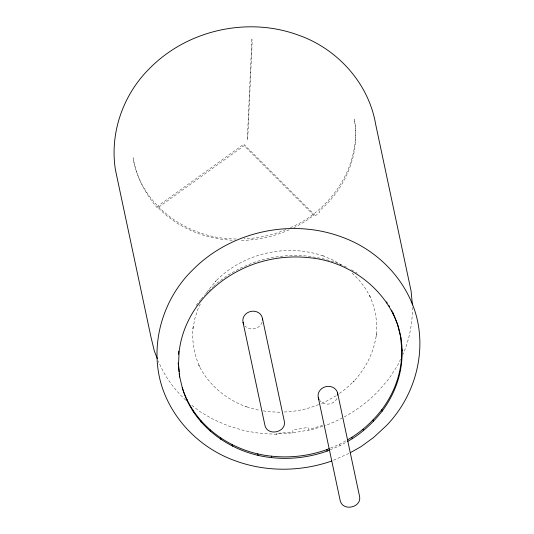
<?xml version="1.0" encoding="UTF-8"?>
<svg xmlns="http://www.w3.org/2000/svg" width="534" height="534" viewBox="0 0 534 534"><rect width="100%" height="100%" fill="white"/><g stroke="black" fill="none" stroke-linecap="round" stroke-linejoin="round"><path stroke-width="0.4" stroke-dasharray="2.67 2" d="M412.402 307.384C412.488 323.377 409.491 339.41 403.083 354.069M200.277 304.033L198.248 308.225L194.89 318.397L192.954 328.81L193.141 326.574C191.679 340.385 193.996 354.463 199.856 367.052L198.755 365.042C208.26 384.727 226.136 399.539 246.554 406.901L245.306 406.441L256.453 409.698L260.318 410.352M400.627 359.155L397.463 365.683L388.959 378.693L377.745 391.709C362.806 406.975 344.403 418.556 324.372 425.892M191.886 405.379L200.243 411.794L213.74 419.657L228.312 425.892L244.732 430.784L260.492 433.434L276.592 434.276L277.106 433.268L292.892 432.3L292.846 430.044L307.958 427.394L308.518 429.556L322.923 425.324M206.852 292.519L209.008 289.228L216.237 280.71L215.222 281.698C242.65 253.209 286.892 242.977 324.111 256.24L322.863 255.779L333.189 260.192L341.386 264.971M199.175 301.476L200.711 299.667M201.225 299.06L204.816 294.835M205.33 294.227L212.766 286.965M213.353 286.424L216.891 283.154L226.756 275.991M339.39 393.411L345.705 388.832L354.196 380.982L353.181 381.977C365.656 368.82 374.241 351.939 376.463 333.87L376.276 336.106C377.738 322.296 375.422 308.225 369.561 295.629L370.663 297.638L365.483 288.473L359.028 280.023L351.412 272.413M293.78 227.851L305.929 221.016L314.486 214.808L243.811 144.193L157.156 206.618C176.834 227.884 205.703 239.566 234.466 240.307M228.071 275.037L239.506 268.609M336.233 395.707L325.94 401.495L319.359 404.265M330.626 448.019L339.757 444.175L346.192 440.557M330.172 449.802L340.071 445.636L346.506 442.019M348.842 453.513L331.828 460.976M285.857 229.593C272.667 235.214 258.356 238.264 244.038 238.798M290.423 227.671C331.761 209.969 362.059 164.632 354.289 119.009C360.67 153.038 345.625 188.756 319.466 210.73L319.773 212.192L314.8 216.27L244.125 145.655L157.463 208.08C145.435 193.895 136.097 176.56 133.113 157.804C140.776 206.271 189.169 239.532 236.615 238.972M289.208 229.774C273.628 236.929 256.48 240.18 239.392 240.567M240.22 268.208L253.163 262.761A112.294 100.145 -12 0 1 308.572 256.22L322.242 258.523L335.405 262.361L347.848 267.688M318.631 404.572C307.624 409.124 295.729 411.601 283.828 412.021M322.81 426.352L308.786 430.471L308.745 430.077L292.492 432.927L276.058 433.935L276.592 434.276M279.869 412.268L268.035 411.647L261.086 410.479M351.452 269.783L357.219 273.148M185.765 400.16C173.977 389.266 164.372 375.836 158.251 360.984M339.757 444.175L340.071 445.636M196.198 305.388A112.294 100.145 -12 0 1 198.154 302.685M336.941 398.471A9.906 8.838 -12 0 1 328.757 404.051A9.906 8.838 -12 0 1 319.712 400.507M262.121 322.222A9.906 8.838 -12 0 1 254.731 328.65A9.906 8.838 -12 0 1 245.213 326.174M251.901 39.336L247.349 138.68L247.663 140.142L252.215 40.798L251.901 39.336"/><path stroke-width="0.8" d="M178.616 354.356L178.763 351.192M179.177 373.239L179.711 377.051L178.53 364.508L179.11 351.866A112.294 100.145 -12 0 1 198.461 304.146C212.405 285.797 231.869 272.073 253.47 264.223A112.294 100.145 -12 0 1 308.879 257.682C356.659 261.64 401.535 301.143 402.075 350.791A112.294 100.145 -12 0 1 382.144 411.153C372.572 423.382 360.891 434.142 347.22 441.618M347.621 439.749C360.997 432.306 372.425 421.706 381.83 409.691A112.294 100.145 -12 0 0 401.762 349.329L400.58 336.794L397.65 324.559L393.024 312.824L393.338 314.286M350.244 452.725L360.757 446.818L373.64 437.466L386.216 425.798C415.038 396.315 427.507 351.365 415.098 311.669C403.951 276.806 375.522 248.831 341.106 236.796L339.858 236.328C289.208 218.286 229.006 232.21 191.673 270.978L190.658 271.966C161.835 301.45 149.366 346.399 161.775 386.095C172.923 420.959 201.351 448.934 235.768 460.969L237.016 461.429C267.501 472.129 301.403 471.615 331.828 460.976M329.411 450.122L327.128 451.083A112.294 100.145 -12 0 1 271.719 457.625C232.07 453.673 193.542 427.1 182.328 387.817C194.356 426.306 232.17 452.251 271.412 456.163A112.294 100.145 -12 0 0 326.821 449.621L329.104 448.66M388.732 305.228L389.513 306.609M391.462 310.067L392.243 311.449M157.343 358.681L154.319 351.012L150.875 336.62L115.457 169.992C109.65 133.981 122.493 96.307 147.785 70.261L148.799 69.266C186.132 30.498 246.334 16.574 296.984 34.623L298.232 35.084C337.334 48.607 368.707 83.251 375.669 124.355L411.087 290.983L412.402 304.914M179.404 375.589L182.641 389.279M400.58 336.794L400.887 338.256M401.762 349.329L402.075 350.791M386.776 301.777L387.09 303.239M381.83 409.691L382.144 411.153M373.119 419.964L373.426 421.426M363.093 429.229L363.4 430.691M351.913 437.339L352.226 438.801M337.575 392.991L359.509 496.173C362.132 507.447 342.908 511.886 340.211 500.685L318.277 397.503M326.821 449.621L327.128 451.083M243.03 322.316L264.964 425.498C267.661 436.699 286.885 432.26 284.255 420.986L262.321 317.803A9.906 8.838 -12 0 0 249.425 311.816A9.906 8.838 -12 0 0 243.844 324.378M271.412 456.163L271.719 457.625M257.742 453.86L258.049 455.322M232.13 444.689L232.444 446.15M220.602 437.973L220.909 439.435M210.162 429.963L210.469 431.425M200.978 420.792L201.291 422.254M193.201 410.599L193.515 412.061M186.953 399.552L187.267 401.014M178.53 364.508L178.216 363.047L178.443 365.403M178.59 366.965L179.03 371.671M319.092 399.565A9.906 8.838 -12 0 1 325.867 386.649A9.906 8.838 -12 0 1 337.782 395.193M262.508 318.898A9.906 8.838 -12 0 1 262.534 320.013"/></g></svg>
